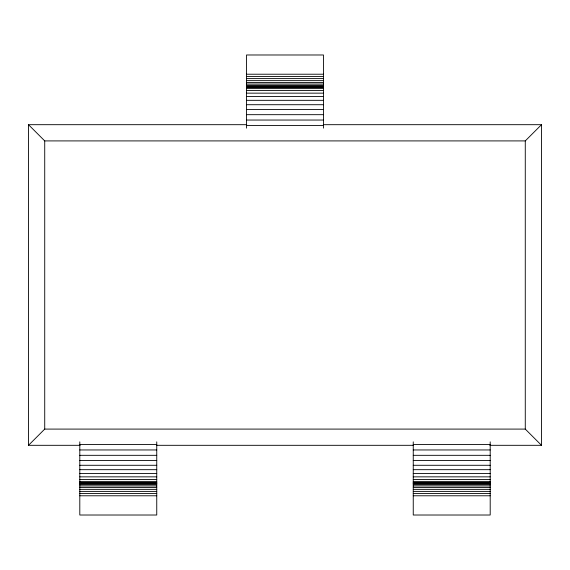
<?xml version="1.0" encoding="UTF-8"?>
<svg xmlns="http://www.w3.org/2000/svg" width="570" height="570" viewBox="0 0 570 570"><rect width="100%" height="100%" fill="white"/><g stroke="black" fill="none" stroke-linecap="round" stroke-linejoin="round"><path stroke-width="0.85" d="M80.156 445.312L28.5 445.312L44.724 429.089L44.724 140.911L28.5 124.688L246.703 124.688M541.5 124.688L541.5 445.312L525.276 429.089L525.276 140.911L541.5 124.688L323.297 124.688M246.525 74.221L323.475 74.221M246.525 76.444L323.475 76.444M246.525 78.603L323.475 78.603M246.525 80.634L323.475 80.634M246.525 82.465L323.475 82.465M246.525 84.046L323.475 84.046M246.525 85.329L323.475 85.329M246.525 86.27L323.475 86.27M246.525 86.847L323.475 86.847M246.525 87.046L323.475 87.046M246.525 87.438L323.475 87.438M246.525 88.606L323.475 88.606M246.525 90.523L323.475 90.523M246.525 93.152L323.475 93.152M246.525 96.444L323.475 96.444M246.525 100.327L323.475 100.327M246.525 104.716L323.475 104.716M246.525 109.533L323.475 109.533M246.525 114.677L323.475 114.677M246.525 120.042L323.475 120.042M246.525 125.521L323.475 125.521M44.724 140.911L525.276 140.911M44.724 429.089L525.276 429.089M79.8 444.479L156.75 444.479M413.25 444.479L490.2 444.479M156.75 445.312L413.25 445.312M489.844 445.312L541.5 445.312M79.8 449.958L156.75 449.958M413.25 449.958L490.2 449.958M79.8 455.323L156.75 455.323M413.25 455.323L490.2 455.323M79.8 460.46L156.75 460.46M413.25 460.46L490.2 460.46M79.8 465.284L156.75 465.284M413.25 465.284L490.2 465.284M79.8 469.673L156.75 469.673M413.25 469.673L490.2 469.673M79.8 473.556L156.75 473.556M413.25 473.556L490.2 473.556M79.8 476.848L156.75 476.848M413.25 476.848L490.2 476.848M79.8 479.477L156.75 479.477M413.25 479.477L490.2 479.477M79.8 481.394L156.75 481.394M413.25 481.394L490.2 481.394M79.8 482.562L156.75 482.562M413.25 482.562L490.2 482.562M79.8 482.954L156.75 482.954M413.25 482.954L490.2 482.954M79.8 483.153L156.75 483.153M413.25 483.153L490.2 483.153M79.8 483.731L156.75 483.731M413.25 483.731L490.2 483.731M79.8 484.671L156.75 484.671M413.25 484.671L490.2 484.671M79.8 485.953L156.75 485.953M413.25 485.953L490.2 485.953M79.8 487.535L156.75 487.535M413.25 487.535L490.2 487.535M79.8 489.366L156.75 489.366M413.25 489.366L490.2 489.366M79.8 491.397L156.75 491.397M413.25 491.397L490.2 491.397M79.8 493.556L156.75 493.556M413.25 493.556L490.2 493.556M79.8 495.779L156.75 495.779M413.25 495.779L490.2 495.779M490.2 441.857L490.2 515.016L413.25 515.016L413.25 441.857M323.475 128.143L323.475 54.984L246.525 54.984L246.525 128.143M156.75 441.857L156.75 515.016L79.8 515.016L79.8 441.857M28.5 124.688L28.5 445.312"/></g></svg>
